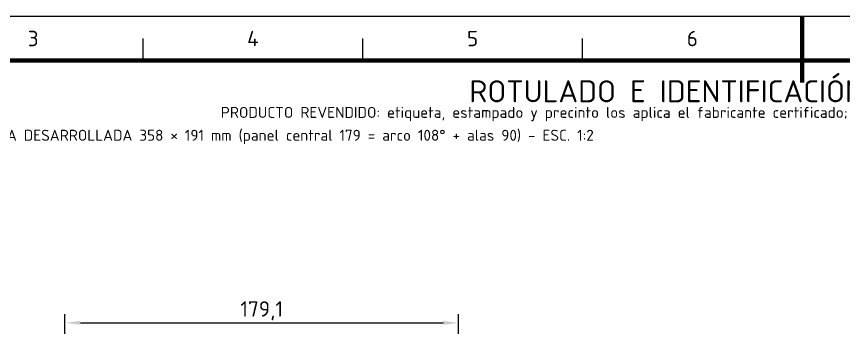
# Model space of a CAD drawing. Header units: millimetres. Extents: x 0 to 2208, y 0 to 420.
# Drawn here: x 1732.2 to 1920.4, y 347.5 to 420 of the extents above; entities that cross this region are included whole.
import ezdxf
from ezdxf.enums import TextEntityAlignment as Align

# ---------------------------------------------------------------- set-up
doc = ezdxf.new("R2010")
doc.units = ezdxf.units.MM
for name, color, linetype, lineweight in [('04-COTA', 3, 'CONTINUOUS', 18), ('06-TEXTO', 7, 'CONTINUOUS', 25), ('07-RECUADRO', 7, 'CONTINUOUS', 70), ('08-FINA', 5, 'CONTINUOUS', 18)]:
    doc.layers.add(name, color=color, linetype=linetype, lineweight=lineweight)
doc.styles.add('ISO3098', font='isocpeur.ttf')
doc.dimstyles.new('FLAMA-IRAM', dxfattribs={"dimtxt": 3.5, "dimasz": 3.5, "dimexe": 2, "dimexo": 1.5, "dimgap": 1, "dimtad": 1, "dimdec": 1, "dimtxsty": 'ISO3098', "dimblk": 'IRAM_FLECHA', "dimblk1": 'IRAM_FLECHA', "dimblk2": 'IRAM_FLECHA', "dimcen": 2.5, "dimclrd": 256, "dimclre": 256, "dimclrt": 256, "dimazin": 3, "dimtfac": 1, "dimtmove": 0, "dimatfit": 3, "dimlwd": 18, "dimlwe": 18})

# ---------------------------------------------------------------- blocks, each defined once
blk = doc.blocks.new('IRAM_FLECHA')
blk.add_solid([(0, 0), (-1, 0.125), (-1, -0.125)])

msp = doc.modelspace()

# ---------------------------------------------------------------- linework, layer by layer
at = {"layer": '07-RECUADRO'}
msp.add_line((1911, 420), (1911, 405), dxfattribs=at)
msp.add_lwpolyline([(1639, 10), (2198, 10), (2198, 410), (1639, 410)], close=True, dxfattribs=at)
at = {"layer": '08-FINA'}
for p, q in [((1761, 410), (1761, 415)), ((1811, 410), (1811, 415)), ((1861, 410), (1861, 415))]:
    msp.add_line(p, q, dxfattribs=at)
msp.add_lwpolyline([(1614, 0), (2208, 0), (2208, 420), (1614, 420)], close=True, dxfattribs=at)

# ---------------------------------------------------------------- texts
at = {"layer": '06-TEXTO', "style": 'ISO3098'}
for s, height, p in [('3', 3.5, (1736, 415)), ('4', 3.5, (1786, 415)), ('5', 3.5, (1836, 415)), ('6', 3.5, (1886, 415)), ('ROTULADO E IDENTIFICACIÓN - EXTINTOR AGUA 10 L', 5, (1918.5, 403)), ('PRODUCTO REVENDIDO: etiqueta, estampado y precinto los aplica el fabricante certificado; esta hoja es la especificación de RECEPCIÓN de FLAMA (lo que el equipo debe traer).', 2.5, (1918.5, 398.2)), ('R1 ETIQUETA DESARROLLADA 358 × 191 mm (panel central 179 = arco 108° + alas 90) - ESC. 1:2', 2.5, (1788, 393))]:
    msp.add_text(s, height=height, dxfattribs=at).set_placement(p, align=Align.MIDDLE_CENTER)

# ---------------------------------------------------------------- dimensions: what is measured, and where the dimension line sits
at = {"layer": '04-COTA'}
msp.add_linear_dim(base=(1743.232, 350.333), p1=(1743.232, 346.333), p2=(1832.768, 346.333), dimstyle='FLAMA-IRAM', override={"dimlfac": 2}, dxfattribs=at).render()

doc.saveas('drawing.dxf')
